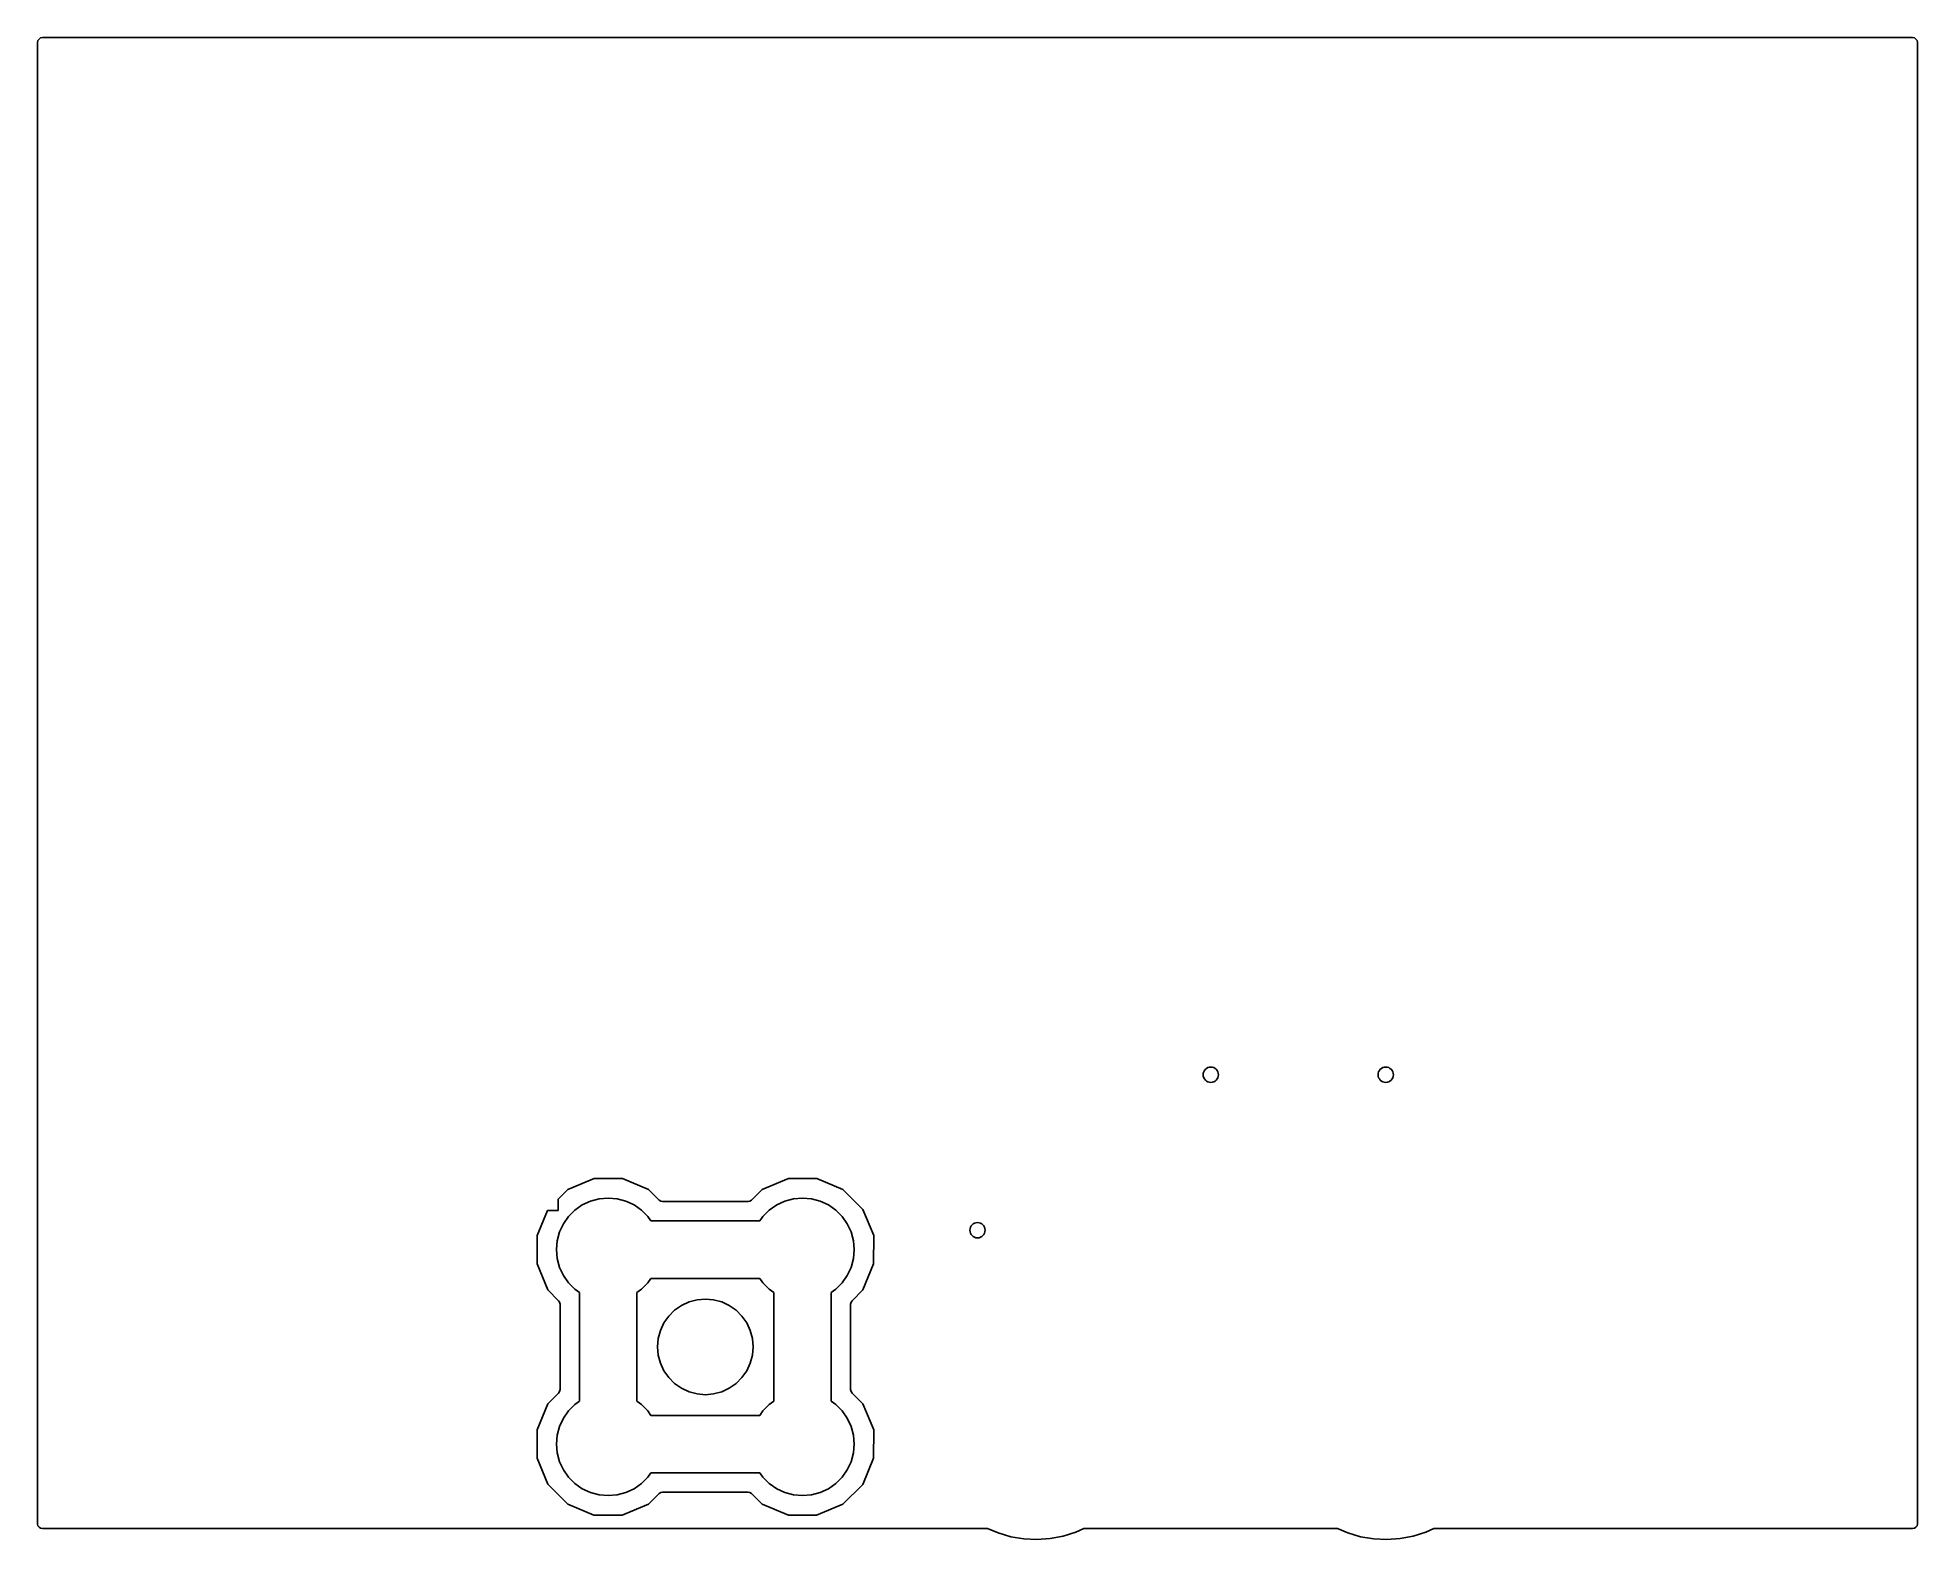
# Model space of a CAD drawing. Extents: x 0.03 to 1.97, y 0.02 to 1.57.
import ezdxf

# ---------------------------------------------------------------- set-up
doc = ezdxf.new("R2010")
doc.units = 0
doc.header["$MEASUREMENT"] = 0
doc.layers.add('BLACK', color=7, linetype='CONTINUOUS')

msp = doc.modelspace()

# ---------------------------------------------------------------- linework, layer by layer
at = {"layer": 'BLACK', "linetype": 'CONTINUOUS'}
for p, q in [((0.0344, 1.5656), (0.036, 1.5667)), ((0.036, 1.5667), (0.038, 1.5671)), ((0.038, 1.5671), (1.9621, 1.5671)), ((1.9621, 1.5671), (1.964, 1.5667)), ((1.964, 1.5667), (1.9656, 1.5656)), ((0.033, 1.562), (0.0333, 1.564)), ((0.033, 0.038), (0.033, 1.562)), ((0.0333, 1.564), (0.0344, 1.5656)), ((1.9656, 1.5656), (1.9667, 1.564)), ((1.9667, 1.564), (1.967, 1.562)), ((1.967, 1.562), (1.967, 0.038)), ((0.6055, 0.3932), (0.5786, 0.382)), ((0.6346, 0.3931), (0.6055, 0.3932)), ((0.6615, 0.382), (0.6346, 0.3931)), ((0.8055, 0.3932), (0.7786, 0.382)), ((0.8346, 0.3931), (0.8055, 0.3932)), ((0.8615, 0.382), (0.8346, 0.3931)), ((0.5786, 0.382), (0.5686, 0.372)), ((0.5686, 0.372), (0.5686, 0.3602)), ((0.5934, 0.366), (0.6018, 0.3699)), ((0.6018, 0.3699), (0.6108, 0.3723)), ((0.6108, 0.3723), (0.62, 0.3731)), ((0.62, 0.3731), (0.6292, 0.3723)), ((0.6292, 0.3723), (0.6382, 0.3699)), ((0.6382, 0.3699), (0.6466, 0.366)), ((0.6725, 0.371), (0.6615, 0.382)), ((0.6741, 0.3699), (0.6725, 0.371)), ((0.676, 0.3695), (0.6741, 0.3699)), ((0.764, 0.3695), (0.676, 0.3695)), ((0.7659, 0.3699), (0.764, 0.3695)), ((0.7675, 0.371), (0.7659, 0.3699)), ((0.7786, 0.382), (0.7675, 0.371)), ((0.7934, 0.366), (0.8018, 0.3699)), ((0.8018, 0.3699), (0.8108, 0.3723)), ((0.8108, 0.3723), (0.82, 0.3731)), ((0.82, 0.3731), (0.8292, 0.3723)), ((0.8292, 0.3723), (0.8382, 0.3699)), ((0.8382, 0.3699), (0.8466, 0.366)), ((0.882, 0.3614), (0.8615, 0.382)), ((0.5575, 0.3602), (0.5469, 0.3346)), ((0.5686, 0.3602), (0.5575, 0.3602)), ((0.574, 0.3466), (0.5793, 0.3542)), ((0.5793, 0.3542), (0.5858, 0.3607)), ((0.5858, 0.3607), (0.5934, 0.366)), ((0.6466, 0.366), (0.6542, 0.3607)), ((0.6542, 0.3607), (0.6607, 0.3542)), ((0.6607, 0.3542), (0.664, 0.3495)), ((0.664, 0.3495), (0.776, 0.3495)), ((0.776, 0.3495), (0.7793, 0.3542)), ((0.7793, 0.3542), (0.7858, 0.3607)), ((0.7858, 0.3607), (0.7934, 0.366)), ((0.8466, 0.366), (0.8542, 0.3607)), ((0.8542, 0.3607), (0.8607, 0.3542)), ((0.8607, 0.3542), (0.866, 0.3466)), ((0.8932, 0.3345), (0.882, 0.3614)), ((0.5469, 0.3346), (0.5468, 0.3055)), ((0.5668, 0.32), (0.5677, 0.3292)), ((0.5677, 0.3292), (0.5701, 0.3382)), ((0.5701, 0.3382), (0.574, 0.3466)), ((0.866, 0.3466), (0.8699, 0.3382)), ((0.8699, 0.3382), (0.8723, 0.3292)), ((0.8723, 0.3292), (0.8731, 0.32)), ((0.8931, 0.3054), (0.8932, 0.3345)), ((0.5677, 0.3108), (0.5668, 0.32)), ((0.5701, 0.3018), (0.5677, 0.3108)), ((0.8723, 0.3108), (0.8699, 0.3018)), ((0.8731, 0.32), (0.8723, 0.3108)), ((0.5468, 0.3055), (0.558, 0.2786)), ((0.574, 0.2934), (0.5701, 0.3018)), ((0.5793, 0.2858), (0.574, 0.2934)), ((0.664, 0.2905), (0.6607, 0.2858)), ((0.776, 0.2905), (0.664, 0.2905)), ((0.7793, 0.2858), (0.776, 0.2905)), ((0.866, 0.2934), (0.8607, 0.2858)), ((0.8699, 0.3018), (0.866, 0.2934)), ((0.882, 0.2785), (0.8931, 0.3054)), ((0.558, 0.2786), (0.569, 0.2675)), ((0.5858, 0.2793), (0.5793, 0.2858)), ((0.5905, 0.276), (0.5858, 0.2793)), ((0.5905, 0.164), (0.5905, 0.276)), ((0.6542, 0.2793), (0.6495, 0.276)), ((0.6495, 0.276), (0.6495, 0.164)), ((0.6607, 0.2858), (0.6542, 0.2793)), ((0.7858, 0.2793), (0.7793, 0.2858)), ((0.7905, 0.276), (0.7858, 0.2793)), ((0.7905, 0.164), (0.7905, 0.276)), ((0.8542, 0.2793), (0.8495, 0.276)), ((0.8495, 0.276), (0.8495, 0.164)), ((0.8607, 0.2858), (0.8542, 0.2793)), ((0.871, 0.2675), (0.882, 0.2785)), ((0.569, 0.2675), (0.5701, 0.2659)), ((0.5701, 0.2659), (0.5705, 0.264)), ((0.5705, 0.264), (0.5705, 0.176)), ((0.6774, 0.2446), (0.6823, 0.2516)), ((0.6823, 0.2516), (0.6884, 0.2577)), ((0.6884, 0.2577), (0.6954, 0.2626)), ((0.6954, 0.2626), (0.7032, 0.2662)), ((0.7032, 0.2662), (0.7115, 0.2685)), ((0.7115, 0.2685), (0.72, 0.2692)), ((0.72, 0.2692), (0.7285, 0.2685)), ((0.7285, 0.2685), (0.7368, 0.2662)), ((0.7368, 0.2662), (0.7446, 0.2626)), ((0.7446, 0.2626), (0.7516, 0.2577)), ((0.7516, 0.2577), (0.7577, 0.2516)), ((0.7577, 0.2516), (0.7626, 0.2446)), ((0.8695, 0.264), (0.8699, 0.2659)), ((0.8695, 0.176), (0.8695, 0.264)), ((0.8699, 0.2659), (0.871, 0.2675)), ((0.6715, 0.2285), (0.6738, 0.2368)), ((0.6738, 0.2368), (0.6774, 0.2446)), ((0.7626, 0.2446), (0.7662, 0.2368)), ((0.7662, 0.2368), (0.7685, 0.2285)), ((0.6708, 0.22), (0.6715, 0.2285)), ((0.6715, 0.2115), (0.6708, 0.22)), ((0.7685, 0.2285), (0.7692, 0.22)), ((0.7692, 0.22), (0.7685, 0.2115)), ((0.6738, 0.2032), (0.6715, 0.2115)), ((0.6774, 0.1954), (0.6738, 0.2032)), ((0.6823, 0.1884), (0.6774, 0.1954)), ((0.7626, 0.1954), (0.7577, 0.1884)), ((0.7662, 0.2032), (0.7626, 0.1954)), ((0.7685, 0.2115), (0.7662, 0.2032)), ((0.5701, 0.1741), (0.569, 0.1725)), ((0.5705, 0.176), (0.5701, 0.1741)), ((0.6884, 0.1823), (0.6823, 0.1884)), ((0.6954, 0.1774), (0.6884, 0.1823)), ((0.7032, 0.1738), (0.6954, 0.1774)), ((0.7446, 0.1774), (0.7368, 0.1738)), ((0.7516, 0.1823), (0.7446, 0.1774)), ((0.7577, 0.1884), (0.7516, 0.1823)), ((0.8699, 0.1741), (0.8695, 0.176)), ((0.871, 0.1725), (0.8699, 0.1741)), ((0.558, 0.1615), (0.5469, 0.1346)), ((0.569, 0.1725), (0.558, 0.1615)), ((0.5793, 0.1542), (0.5858, 0.1607)), ((0.5858, 0.1607), (0.5905, 0.164)), ((0.6495, 0.164), (0.6542, 0.1607)), ((0.6542, 0.1607), (0.6607, 0.1542)), ((0.7115, 0.1715), (0.7032, 0.1738)), ((0.72, 0.1708), (0.7115, 0.1715)), ((0.7285, 0.1715), (0.72, 0.1708)), ((0.7368, 0.1738), (0.7285, 0.1715)), ((0.7793, 0.1542), (0.7858, 0.1607)), ((0.7858, 0.1607), (0.7905, 0.164)), ((0.8495, 0.164), (0.8542, 0.1607)), ((0.8542, 0.1607), (0.8607, 0.1542)), ((0.882, 0.1614), (0.871, 0.1725)), ((0.8932, 0.1345), (0.882, 0.1614)), ((0.5677, 0.1292), (0.5701, 0.1382)), ((0.5701, 0.1382), (0.574, 0.1466)), ((0.574, 0.1466), (0.5793, 0.1542)), ((0.6607, 0.1542), (0.664, 0.1495)), ((0.664, 0.1495), (0.776, 0.1495)), ((0.776, 0.1495), (0.7793, 0.1542)), ((0.8607, 0.1542), (0.866, 0.1466)), ((0.866, 0.1466), (0.8699, 0.1382)), ((0.8699, 0.1382), (0.8723, 0.1292)), ((0.5469, 0.1346), (0.5468, 0.1055)), ((0.5668, 0.12), (0.5677, 0.1292)), ((0.5677, 0.1108), (0.5668, 0.12)), ((0.8723, 0.1292), (0.8731, 0.12)), ((0.8731, 0.12), (0.8723, 0.1108)), ((0.8931, 0.1054), (0.8932, 0.1345)), ((0.5468, 0.1055), (0.558, 0.0786)), ((0.5701, 0.1018), (0.5677, 0.1108)), ((0.574, 0.0934), (0.5701, 0.1018)), ((0.8699, 0.1018), (0.866, 0.0934)), ((0.8723, 0.1108), (0.8699, 0.1018)), ((0.882, 0.0785), (0.8931, 0.1054)), ((0.558, 0.0786), (0.5785, 0.058)), ((0.5793, 0.0858), (0.574, 0.0934)), ((0.5858, 0.0793), (0.5793, 0.0858)), ((0.5934, 0.074), (0.5858, 0.0793)), ((0.6542, 0.0793), (0.6466, 0.074)), ((0.6607, 0.0858), (0.6542, 0.0793)), ((0.664, 0.0905), (0.6607, 0.0858)), ((0.776, 0.0905), (0.664, 0.0905)), ((0.7793, 0.0858), (0.776, 0.0905)), ((0.7858, 0.0793), (0.7793, 0.0858)), ((0.7934, 0.074), (0.7858, 0.0793)), ((0.8542, 0.0793), (0.8466, 0.074)), ((0.8607, 0.0858), (0.8542, 0.0793)), ((0.866, 0.0934), (0.8607, 0.0858)), ((0.8614, 0.058), (0.882, 0.0785)), ((0.5785, 0.058), (0.6054, 0.0469)), ((0.6018, 0.0701), (0.5934, 0.074)), ((0.6108, 0.0677), (0.6018, 0.0701)), ((0.62, 0.0669), (0.6108, 0.0677)), ((0.6292, 0.0677), (0.62, 0.0669)), ((0.6382, 0.0701), (0.6292, 0.0677)), ((0.6466, 0.074), (0.6382, 0.0701)), ((0.6614, 0.058), (0.6725, 0.069)), ((0.6725, 0.069), (0.6741, 0.0701)), ((0.6741, 0.0701), (0.676, 0.0705)), ((0.676, 0.0705), (0.764, 0.0705)), ((0.764, 0.0705), (0.7659, 0.0701)), ((0.7659, 0.0701), (0.7675, 0.069)), ((0.7675, 0.069), (0.7785, 0.058)), ((0.7785, 0.058), (0.8054, 0.0469)), ((0.8018, 0.0701), (0.7934, 0.074)), ((0.8108, 0.0677), (0.8018, 0.0701)), ((0.82, 0.0669), (0.8108, 0.0677)), ((0.8292, 0.0677), (0.82, 0.0669)), ((0.8382, 0.0701), (0.8292, 0.0677)), ((0.8466, 0.074), (0.8382, 0.0701)), ((0.6054, 0.0469), (0.6345, 0.0468)), ((0.6345, 0.0468), (0.6614, 0.058)), ((0.8054, 0.0469), (0.8345, 0.0468)), ((0.8345, 0.0468), (0.8614, 0.058)), ((0.0333, 0.036), (0.033, 0.038)), ((0.0344, 0.0344), (0.0333, 0.036)), ((0.036, 0.0333), (0.0344, 0.0344)), ((0.038, 0.033), (0.036, 0.0333)), ((1.0103, 0.033), (0.038, 0.033)), ((1.0212, 0.0285), (1.0103, 0.033)), ((1.0342, 0.0247), (1.0212, 0.0285)), ((1.0476, 0.0225), (1.0342, 0.0247)), ((1.0612, 0.0219), (1.0476, 0.0225)), ((1.0748, 0.0228), (1.0612, 0.0219)), ((1.0882, 0.0253), (1.0748, 0.0228)), ((1.1012, 0.0293), (1.0882, 0.0253)), ((1.1095, 0.033), (1.1012, 0.0293)), ((1.3703, 0.033), (1.1095, 0.033)), ((1.3812, 0.0285), (1.3703, 0.033)), ((1.3942, 0.0247), (1.3812, 0.0285)), ((1.4077, 0.0225), (1.3942, 0.0247)), ((1.4212, 0.0219), (1.4077, 0.0225)), ((1.4348, 0.0228), (1.4212, 0.0219)), ((1.4482, 0.0253), (1.4348, 0.0228)), ((1.4612, 0.0293), (1.4482, 0.0253)), ((1.4695, 0.033), (1.4612, 0.0293)), ((1.9621, 0.033), (1.4695, 0.033)), ((1.964, 0.0333), (1.9621, 0.033)), ((1.9656, 0.0344), (1.964, 0.0333)), ((1.9667, 0.036), (1.9656, 0.0344)), ((1.967, 0.038), (1.9667, 0.036))]:
    msp.add_line(p, q, dxfattribs=at)
at = {"layer": 'BLACK'}
for centre in [(1.24, 0.5), (1.42, 0.5), (1, 0.34)]:
    msp.add_circle(centre, 0.00787, dxfattribs=at)

doc.saveas('drawing.dxf')
